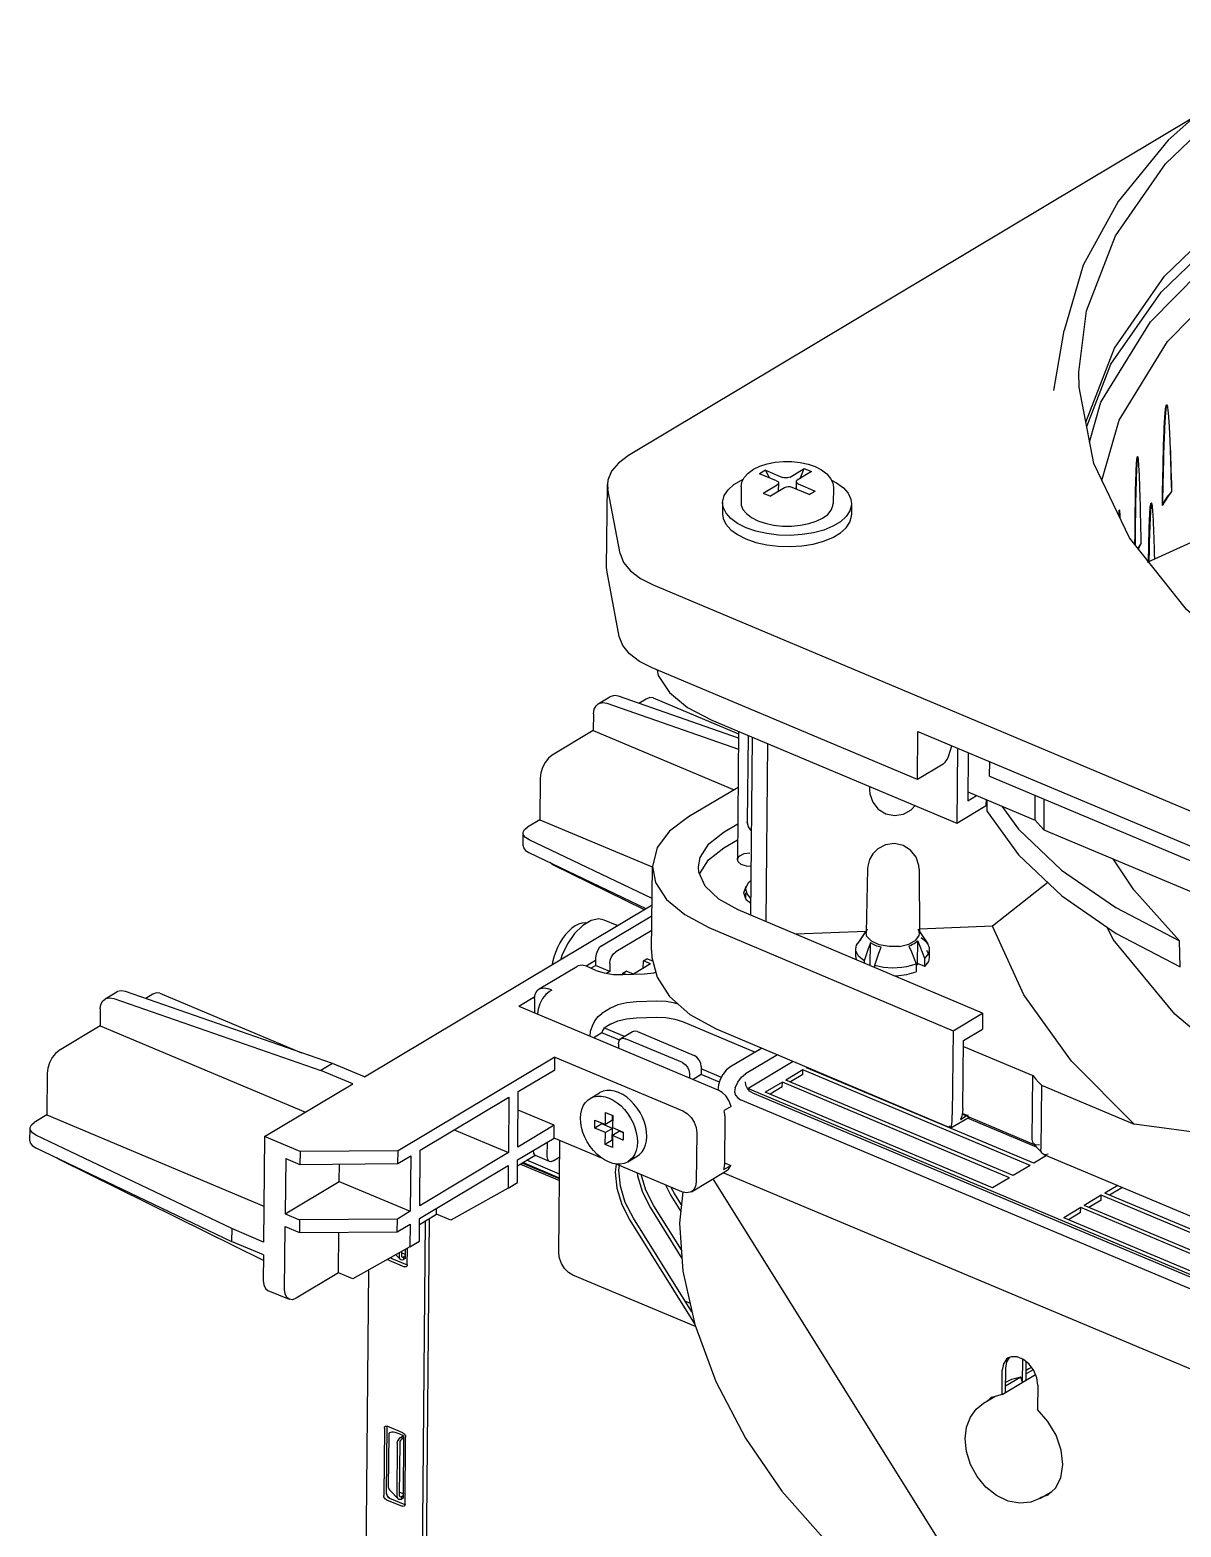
# Model space of a CAD drawing. Header units: millimetres. Extents: x 0 to 841, y 0 to 594.
# Drawn here: x 683.2 to 714.43, y 485.97 to 526.56 of the extents above; entities that cross this region are included whole.
import ezdxf

# ---------------------------------------------------------------- set-up
doc = ezdxf.new("R2010")
doc.units = ezdxf.units.MM
doc.header["$LTSCALE"] = 46.255
doc.layers.get('0').update_dxf_attribs({"linetype": 'CONTINUOUS'})
doc.layers.add('ASSEM_MEM', color=7, linetype='CONTINUOUS')

msp = doc.modelspace()

# ---------------------------------------------------------------- linework, layer by layer
at = {"color": 7, "linetype": 'CONTINUOUS'}
for p, q in [((698.619, 508.289), (698.938, 508.48)), ((698.855, 508.303), (702.423, 507.063)), ((702.426, 507.363), (699.174, 508.493)), ((699.92, 508.42), (699.723, 508.302)), ((700.109, 508.448), (702.427, 507.474)), ((698.49, 508.022), (698.486, 507.562)), ((698.486, 507.562), (697.371, 506.895)), ((698.486, 507.562), (702.306, 505.957)), ((697.049, 506.272), (697.038, 505.146)), ((697.038, 505.146), (696.7, 504.944)), ((697.038, 505.146), (700.082, 503.867)), ((696.582, 504.44), (696.585, 504.786)), ((700.081, 503.008), (696.743, 504.602)), ((696.739, 504.256), (699.91, 502.741)), ((697.389, 503.929), (697.305, 503.986)), ((699.86, 502.711), (697.389, 503.929)), ((702.622, 503.021), (702.623, 503.169)), ((702.656, 503.134), (702.624, 503.262)), ((702.757, 503.015), (702.656, 503.134)), ((692.277, 498.176), (700.079, 502.842)), ((698.71, 501.725), (700.076, 502.542)), ((699.136, 502.278), (698.783, 502.427)), ((700.073, 502.147), (699.096, 501.563)), ((698.293, 501.185), (698.548, 501.338)), ((698.549, 501.413), (698.547, 501.196)), ((699.842, 501.125), (699.844, 501.322)), ((699.844, 501.322), (699.939, 501.379)), ((700.036, 501.241), (699.844, 501.322)), ((700.105, 501.31), (699.939, 501.379)), ((697.02, 500.559), (698.039, 501.169)), ((698.559, 501.064), (698.3, 501.173)), ((698.422, 501.122), (698.547, 501.196)), ((698.932, 501.034), (698.547, 501.196)), ((698.932, 501.034), (698.846, 500.983)), ((698.934, 501.251), (698.932, 501.034)), ((699.286, 500.989), (699.382, 501.046)), ((699.286, 500.947), (699.286, 500.989)), ((699.378, 500.95), (699.286, 500.989)), ((699.291, 500.947), (699.874, 500.97)), ((699.575, 500.965), (699.382, 501.046)), ((700.036, 501.241), (699.575, 500.965)), ((685.241, 500.288), (685.56, 500.478)), ((691.412, 498.539), (685.795, 500.491)), ((686.731, 500.446), (690.575, 498.83)), ((697.161, 500.592), (697.281, 500.563)), ((697.358, 500.531), (697.281, 500.563)), ((697.358, 500.531), (697.294, 500.493)), ((685.477, 500.301), (691.094, 498.349)), ((686.541, 500.418), (686.345, 500.3)), ((696.471, 500.095), (696.901, 500.352)), ((696.471, 500.095), (701.866, 497.827)), ((696.891, 500.292), (696.888, 499.92)), ((700.207, 500.225), (699.658, 500.21)), ((685.112, 500.02), (685.108, 499.56)), ((698.956, 500.035), (698.72, 499.893)), ((699.654, 499.777), (700.203, 499.792)), ((700.909, 499.674), (702.877, 498.847)), ((685.108, 499.56), (683.993, 498.894)), ((685.108, 499.56), (690.679, 497.219)), ((698.497, 499.243), (698.717, 499.375)), ((699.199, 499.17), (698.715, 499.373)), ((699.33, 499.267), (698.77, 499.503)), ((698.952, 499.602), (698.812, 499.518)), ((699.552, 499.4), (699.234, 499.209)), ((699.683, 499.402), (701.224, 498.754)), ((699.17, 499.076), (699.169, 498.961)), ((700.906, 498.563), (699.364, 499.211)), ((702.985, 498.912), (702.189, 498.436)), ((702.985, 498.912), (703.045, 498.962)), ((691.412, 498.539), (691.094, 498.349)), ((692.277, 498.176), (691.412, 498.539)), ((697.442, 498.714), (693.19, 496.17)), ((697.439, 498.367), (697.442, 498.714)), ((697.442, 498.714), (700.911, 497.256)), ((701.415, 498.456), (701.413, 498.24)), ((703.482, 498.778), (702.613, 498.257)), ((702.704, 497.882), (703.904, 498.599)), ((704.288, 498.436), (704.268, 498.425)), ((710.434, 495.833), (704.268, 498.425)), ((683.671, 498.27), (683.66, 497.144)), ((691.959, 497.985), (691.094, 498.349)), ((696.452, 497.777), (697.439, 498.367)), ((701.097, 498.266), (701.095, 498.151)), ((701.413, 498.24), (701.195, 498.109)), ((701.907, 498.032), (701.413, 498.24)), ((701.96, 498.162), (701.414, 498.391)), ((702.625, 497.951), (702.611, 498.041)), ((703.615, 498.034), (703.153, 497.758)), ((703.614, 497.904), (703.615, 498.034)), ((709.781, 495.442), (703.615, 498.034)), ((704.172, 498.367), (703.711, 498.091)), ((709.877, 495.5), (703.711, 498.091)), ((704.171, 498.238), (703.837, 498.038)), ((704.171, 498.238), (704.172, 498.367)), ((710.339, 495.776), (704.172, 498.367)), ((704.414, 498.383), (704.395, 498.371)), ((689.57, 496.556), (691.959, 497.985)), ((693.792, 496.186), (696.197, 497.624)), ((696.197, 497.624), (696.183, 496.122)), ((696.438, 496.274), (696.452, 497.777)), ((698.398, 497.593), (698.653, 497.745)), ((701.883, 497.956), (701.866, 497.812)), ((701.985, 497.756), (701.866, 497.827)), ((702.666, 497.864), (702.625, 497.951)), ((702.727, 497.791), (702.666, 497.864)), ((702.704, 497.882), (702.675, 497.853)), ((738.511, 482.8), (702.677, 497.861)), ((702.801, 497.743), (702.727, 497.791)), ((702.801, 497.743), (738.488, 482.745)), ((709.319, 495.166), (703.153, 497.758)), ((703.614, 497.904), (703.28, 497.704)), ((697.425, 496.865), (696.447, 497.276)), ((698.816, 496.883), (698.819, 497.208)), ((698.819, 497.208), (699.012, 497.127)), ((702.229, 497.377), (702.038, 497.263)), ((738.228, 482.529), (702.483, 497.553)), ((683.66, 497.144), (683.322, 496.942)), ((683.66, 497.144), (689.552, 494.668)), ((697.425, 496.865), (696.438, 496.274)), ((697.422, 496.518), (697.425, 496.865)), ((698.525, 496.788), (698.527, 497.005)), ((698.716, 496.903), (698.525, 496.788)), ((698.814, 496.667), (698.525, 496.788)), ((698.527, 497.005), (698.816, 496.883)), ((698.716, 496.903), (698.716, 496.925)), ((699.005, 496.781), (698.716, 496.903)), ((699.007, 496.998), (698.816, 496.883)), ((699.007, 496.998), (699.008, 497.129)), ((699.012, 497.127), (699.009, 496.802)), ((699.009, 496.802), (699.298, 496.681)), ((702.057, 497.118), (702.044, 495.789)), ((710.513, 496.27), (708.634, 497.06)), ((683.204, 496.438), (683.207, 496.785)), ((688.678, 494.062), (683.365, 496.6)), ((689.57, 496.556), (689.543, 493.698)), ((690.533, 496.151), (689.57, 496.556)), ((694.716, 496.738), (696.183, 496.122)), ((696.434, 495.928), (697.422, 496.518)), ((697.239, 496.017), (697.242, 496.411)), ((698.72, 495.973), (697.422, 496.518)), ((697.553, 493.399), (697.581, 496.451)), ((698.811, 496.342), (698.814, 496.667)), ((699.002, 496.456), (698.811, 496.342)), ((699.005, 496.781), (698.814, 496.667)), ((699.002, 496.456), (699.005, 496.781)), ((699.006, 496.455), (699.002, 496.456)), ((699.007, 496.586), (699.004, 496.261)), ((699.198, 496.7), (699.007, 496.586)), ((699.296, 496.464), (699.007, 496.586)), ((699.298, 496.658), (699.198, 496.7)), ((699.298, 496.681), (699.296, 496.464)), ((701.292, 496.661), (701.28, 495.332)), ((683.361, 496.254), (688.675, 493.716)), ((684.011, 495.928), (683.927, 495.984)), ((690.533, 496.151), (690.53, 495.805)), ((693.19, 496.17), (690.533, 496.151)), ((693.187, 495.824), (693.19, 496.17)), ((693.187, 495.824), (693.537, 496.033)), ((693.537, 496.033), (693.523, 494.531)), ((693.778, 494.683), (693.792, 496.186)), ((696.183, 496.122), (693.778, 494.683)), ((696.433, 495.767), (696.911, 496.052)), ((696.898, 496.054), (696.916, 496.044)), ((697.301, 495.882), (696.916, 496.044)), ((697.396, 495.896), (697.577, 496.004)), ((699.004, 496.261), (698.811, 496.342)), ((699.425, 495.876), (699.68, 496.029)), ((710.783, 496.042), (710.434, 495.833)), ((689.539, 493.202), (684.011, 495.928)), ((690.145, 495.967), (690.131, 494.464)), ((690.145, 495.967), (690.53, 495.805)), ((690.53, 495.805), (693.187, 495.824)), ((691.596, 495.341), (691.6, 495.812)), ((693.775, 494.337), (696.18, 495.775)), ((696.18, 495.775), (696.174, 495.156)), ((696.429, 495.309), (696.434, 495.928)), ((699.109, 495.809), (699.082, 495.59)), ((700.89, 495.061), (699.087, 495.818)), ((699.177, 495.647), (699.193, 495.774)), ((701.151, 495.064), (702.107, 495.636)), ((743.526, 478.129), (702.01, 495.578)), ((702.023, 495.661), (702.214, 495.775)), ((702.023, 495.661), (702.035, 495.701)), ((702.045, 495.846), (702.214, 495.775)), ((710.339, 495.776), (709.877, 495.5)), ((690.131, 494.464), (691.596, 495.341)), ((691.596, 495.341), (693.523, 494.531)), ((696.174, 495.156), (696.429, 495.309)), ((700.444, 495.248), (700.592, 494.959)), ((700.687, 495.016), (700.603, 495.181)), ((707.985, 485.415), (701.738, 495.416)), ((709.781, 495.442), (709.319, 495.166)), ((712.711, 495.232), (712.361, 495.023)), ((712.822, 495.169), (712.488, 494.97)), ((696.174, 495.156), (694.618, 494.289)), ((700.592, 494.959), (700.861, 494.528)), ((700.88, 494.708), (700.687, 495.016)), ((712.266, 494.966), (711.804, 494.69)), ((712.264, 494.836), (711.931, 494.636)), ((712.264, 494.836), (712.266, 494.966)), ((720.889, 491.342), (712.266, 494.966)), ((720.984, 491.399), (712.361, 495.023)), ((690.131, 494.464), (690.516, 494.302)), ((693.523, 494.531), (693.173, 494.321)), ((693.773, 494.176), (694.233, 494.451)), ((694.233, 494.451), (694.234, 494.612)), ((694.618, 494.289), (694.233, 494.451)), ((700.034, 494.625), (700.892, 493.252)), ((700.876, 493.488), (700.13, 494.682)), ((711.708, 494.632), (711.246, 494.356)), ((719.87, 490.732), (711.246, 494.356)), ((711.707, 494.503), (711.373, 494.303)), ((711.707, 494.503), (711.708, 494.632)), ((720.331, 491.008), (711.708, 494.632)), ((720.427, 491.065), (711.804, 494.69)), ((688.678, 494.062), (688.675, 493.716)), ((689.543, 493.698), (688.678, 494.062)), ((690.112, 492.416), (690.128, 494.118)), ((690.128, 494.118), (690.513, 493.956)), ((690.516, 494.302), (690.513, 493.956)), ((690.513, 493.956), (693.169, 493.975)), ((693.173, 494.321), (690.516, 494.302)), ((691.573, 492.86), (691.583, 493.964)), ((693.169, 493.975), (693.173, 494.321)), ((693.169, 493.975), (693.52, 494.184)), ((693.52, 494.184), (693.514, 493.565)), ((693.769, 493.718), (693.775, 494.337)), ((699.477, 494.292), (701.232, 491.481)), ((701.16, 491.808), (699.573, 494.349)), ((689.54, 493.352), (688.675, 493.716)), ((693.514, 493.565), (691.959, 492.698)), ((693.514, 493.565), (693.769, 493.718)), ((689.54, 493.352), (689.534, 492.659)), ((691.573, 492.86), (690.426, 492.174)), ((691.959, 492.698), (691.573, 492.86)), ((701.257, 491.407), (697.934, 492.804)), ((689.659, 492.389), (690.237, 492.146)), ((701.109, 492.037), (700.984, 492.09)), ((709.611, 490.396), (709.58, 490.222)), ((709.675, 490.279), (709.706, 490.452)), ((709.706, 490.452), (709.788, 490.574)), ((709.827, 490.59), (709.741, 490.556)), ((710.131, 489.898), (710.137, 490.522)), ((710.226, 489.955), (710.231, 490.45)), ((710.371, 490.299), (710.299, 490.262)), ((709.574, 489.564), (709.58, 490.222)), ((709.574, 489.564), (710.478, 490.105)), ((709.669, 489.622), (709.675, 490.279)), ((710.085, 490.036), (709.671, 489.789)), ((709.742, 489.928), (709.672, 489.886)), ((710.131, 489.898), (710.085, 490.036)), ((710.417, 490.235), (710.228, 490.122)), ((710.299, 490.262), (710.229, 490.22)), ((709.075, 489.326), (709.379, 489.508)), ((710.543, 489.817), (710.537, 489.159)), ((709.261, 489.466), (709.163, 489.378)), ((710.615, 486.751), (710.925, 486.937))]:
    msp.add_line(p, q, dxfattribs=at)
for points in [[(698.49, 508.022), (698.509, 508.144), (698.561, 508.239), (698.619, 508.289)], [(698.619, 508.289), (698.64, 508.301), (698.741, 508.323), (698.855, 508.303)], [(699.174, 508.493), (699.06, 508.513), (698.959, 508.491), (698.938, 508.48)], [(700.109, 508.448), (700.018, 508.457), (699.92, 508.42)], [(697.371, 506.895), (697.272, 506.815), (697.183, 506.701), (697.112, 506.563), (697.066, 506.416), (697.049, 506.272)], [(696.585, 504.786), (696.587, 504.807), (696.623, 504.88), (696.7, 504.944)], [(696.743, 504.602), (696.65, 504.662), (696.597, 504.732), (696.585, 504.786)], [(696.582, 504.44), (696.593, 504.386), (696.647, 504.316), (696.739, 504.256)], [(702.624, 503.262), (702.626, 503.292), (702.695, 503.446), (702.762, 503.503)], [(698.305, 502.344), (698.262, 502.35), (698.177, 502.342), (698.089, 502.315), (697.998, 502.27), (697.908, 502.207), (697.819, 502.127), (697.733, 502.034), (697.653, 501.927), (697.58, 501.809), (697.514, 501.684), (697.459, 501.552), (697.414, 501.418), (697.381, 501.283), (697.372, 501.223)], [(698.425, 502.415), (698.199, 502.281), (697.98, 502.065), (697.788, 501.786), (697.636, 501.464), (697.607, 501.363)], [(698.783, 502.427), (698.641, 502.457), (698.425, 502.415)], [(698.71, 501.725), (698.649, 501.671), (698.597, 501.594), (698.562, 501.504), (698.549, 501.413)], [(698.934, 501.251), (698.947, 501.342), (698.982, 501.432), (699.034, 501.509), (699.096, 501.563)], [(698.3, 501.173), (698.18, 501.202), (698.073, 501.185), (698.039, 501.169)], [(698.559, 501.064), (698.78, 500.993), (699.03, 500.953), (699.291, 500.947)], [(699.874, 500.97), (700.128, 500.998), (700.184, 501.012)], [(685.795, 500.491), (685.682, 500.511), (685.581, 500.489), (685.56, 500.478)], [(686.731, 500.446), (686.64, 500.455), (686.541, 500.418)], [(696.891, 500.292), (696.912, 500.418), (696.967, 500.516), (697.02, 500.559)], [(697.294, 500.493), (697.195, 500.412), (697.106, 500.298), (697.035, 500.16), (696.989, 500.013), (696.973, 499.884)], [(697.02, 500.559), (697.053, 500.576), (697.161, 500.592)], [(685.112, 500.02), (685.131, 500.142), (685.183, 500.237), (685.241, 500.287)], [(685.241, 500.287), (685.262, 500.299), (685.363, 500.321), (685.477, 500.301)], [(699.658, 500.21), (699.394, 500.185), (699.154, 500.125), (698.956, 500.035)], [(700.786, 500.148), (700.7, 500.176), (700.46, 500.216), (700.207, 500.225)], [(698.398, 499.27), (698.415, 499.414), (698.461, 499.561), (698.532, 499.699), (698.621, 499.813), (698.72, 499.893)], [(698.952, 499.602), (699.15, 499.692), (699.39, 499.752), (699.654, 499.777)], [(700.203, 499.792), (700.456, 499.783), (700.696, 499.743), (700.909, 499.674)], [(698.812, 499.518), (698.772, 499.482), (698.739, 499.431), (698.717, 499.374)], [(699.234, 499.209), (699.29, 499.226), (699.364, 499.211)], [(699.683, 499.402), (699.608, 499.416), (699.553, 499.4)], [(683.993, 498.894), (683.894, 498.813), (683.805, 498.699), (683.734, 498.561), (683.688, 498.414), (683.671, 498.27)], [(699.17, 499.076), (699.185, 499.153), (699.227, 499.205), (699.234, 499.209)], [(700.906, 498.563), (700.98, 498.515), (701.042, 498.443), (701.082, 498.356), (701.097, 498.266)], [(701.415, 498.456), (701.401, 498.546), (701.36, 498.633), (701.299, 498.706), (701.224, 498.754)], [(702.189, 498.436), (702.09, 498.355), (702.001, 498.241), (701.929, 498.103), (701.883, 497.956)], [(702.335, 497.876), (702.407, 498.034), (702.503, 498.166), (702.613, 498.257)], [(698.398, 497.593), (698.412, 497.601), (698.501, 497.638), (698.598, 497.657), (698.701, 497.657), (698.809, 497.638), (698.919, 497.601)], [(699.174, 497.753), (699.064, 497.79), (698.957, 497.809), (698.853, 497.809), (698.756, 497.791), (698.668, 497.754), (698.653, 497.745)], [(698.919, 497.601), (699.029, 497.546), (699.137, 497.474)], [(699.678, 497.328), (699.59, 497.44), (699.495, 497.539), (699.392, 497.626), (699.284, 497.698), (699.174, 497.753)], [(702.229, 497.377), (702.175, 497.521), (702.091, 497.651), (701.985, 497.756)], [(702.335, 497.876), (702.321, 497.775), (702.348, 497.681), (702.406, 497.604), (702.483, 497.553)], [(698.903, 495.869), (698.794, 495.924), (698.686, 495.995), (698.584, 496.082), (698.488, 496.181), (698.401, 496.292), (698.324, 496.413), (698.259, 496.539), (698.207, 496.67), (698.17, 496.801), (698.147, 496.932), (698.141, 497.059), (698.15, 497.178), (698.174, 497.289), (698.213, 497.389), (698.267, 497.475), (698.334, 497.546), (698.398, 497.593)], [(699.137, 497.474), (699.239, 497.388), (699.335, 497.288), (699.422, 497.177), (699.499, 497.057), (699.564, 496.93), (699.616, 496.8), (699.653, 496.668), (699.675, 496.537), (699.682, 496.411), (699.673, 496.291), (699.649, 496.18), (699.609, 496.08), (699.556, 495.994), (699.489, 495.923), (699.425, 495.876)], [(699.68, 496.029), (699.744, 496.075), (699.81, 496.146), (699.864, 496.233), (699.904, 496.332), (699.928, 496.443), (699.937, 496.563), (699.93, 496.69), (699.908, 496.82), (699.871, 496.952), (699.819, 497.082), (699.754, 497.208), (699.678, 497.328)], [(700.911, 497.256), (701.03, 497.184), (701.137, 497.078), (701.221, 496.946), (701.274, 496.803), (701.292, 496.661)], [(702.057, 497.118), (702.055, 497.165), (702.049, 497.213), (702.038, 497.263)], [(683.207, 496.784), (683.209, 496.805), (683.245, 496.878), (683.322, 496.942)], [(683.204, 496.438), (683.215, 496.384), (683.269, 496.314), (683.361, 496.254)], [(683.365, 496.6), (683.272, 496.66), (683.219, 496.731), (683.207, 496.784)], [(696.853, 496.179), (696.865, 496.103), (696.898, 496.054)], [(697.301, 495.882), (697.284, 495.892), (697.25, 495.941), (697.239, 496.017)], [(697.396, 495.896), (697.335, 495.876), (697.301, 495.882)], [(699.425, 495.876), (699.411, 495.868), (699.322, 495.831), (699.225, 495.812), (699.122, 495.812), (699.014, 495.831), (698.903, 495.869)], [(699.082, 495.59), (699.125, 495.159), (699.26, 494.717), (699.477, 494.292)], [(699.573, 494.349), (699.355, 494.774), (699.221, 495.216), (699.177, 495.647)], [(699.675, 495.571), (699.683, 495.493), (699.817, 495.05), (700.034, 494.625)], [(702.035, 495.701), (702.042, 495.744), (702.044, 495.789)], [(702.107, 495.636), (702.158, 495.678), (702.214, 495.775)], [(700.13, 494.682), (699.913, 495.107), (699.786, 495.525)], [(701.28, 495.332), (701.259, 495.205), (701.204, 495.108), (701.151, 495.064)], [(700.917, 495.058), (700.828, 494.211), (700.915, 492.908), (701.237, 491.461)], [(701.151, 495.064), (701.118, 495.048), (701.01, 495.032), (700.89, 495.061)], [(697.934, 492.804), (697.815, 492.875), (697.708, 492.982), (697.624, 493.113), (697.571, 493.257), (697.553, 493.399)], [(689.534, 492.659), (689.548, 492.534), (689.592, 492.441), (689.659, 492.389)], [(690.237, 492.146), (690.17, 492.198), (690.126, 492.292), (690.112, 492.416)], [(690.426, 492.174), (690.328, 492.136), (690.237, 492.146)], [(701.237, 491.461), (701.809, 489.918), (702.611, 488.381), (703.599, 486.943), (704.721, 485.677), (705.885, 484.667), (707.047, 483.921), (708.128, 483.453), (709.062, 483.229)], [(709.741, 490.556), (709.698, 490.524), (709.611, 490.396)], [(710.543, 489.817), (710.515, 490.015), (710.433, 490.213), (710.308, 490.385), (710.152, 490.516), (709.985, 490.587), (709.827, 490.59)], [(710.085, 490.036), (709.828, 489.973), (709.742, 489.928)], [(709.574, 489.564), (709.287, 489.481), (709.261, 489.466)], [(708.574, 488.367), (708.613, 488.678), (708.716, 488.947), (708.873, 489.164), (709.075, 489.326)], [(711.22, 487.663), (711.174, 488.059), (711.038, 488.46), (710.82, 488.836), (710.537, 489.159)], [(710.615, 486.751), (710.356, 486.644), (710.058, 486.615), (709.741, 486.675), (709.425, 486.826), (709.139, 487.056), (708.901, 487.343), (708.722, 487.669), (708.611, 488.017), (708.574, 488.367)], [(710.827, 486.849), (711.024, 487.025), (711.167, 487.308), (711.22, 487.663)], [(710.607, 486.777), (710.802, 486.834), (710.827, 486.849)]]:
    msp.add_lwpolyline(points, dxfattribs=at)
at = {"layer": 'ASSEM_MEM', "color": 7, "linetype": 'CONTINUOUS'}
for p, q in [((714.81, 524.212), (699.443, 515.02)), ((710.976, 516.785), (711.256, 518.411)), ((714.051, 516.398), (714.042, 516.396)), ((703.829, 514.438), (704.211, 514.667)), ((704.097, 514.402), (704.211, 514.667)), ((704.211, 514.667), (704.404, 514.586)), ((703.155, 514.624), (702.996, 514.529)), ((703.458, 514.334), (702.996, 514.529)), ((703.263, 514.416), (703.155, 514.624)), ((703.155, 514.624), (703.618, 514.429)), ((703.513, 514.274), (703.501, 514.046)), ((703.987, 514.308), (703.993, 514.109)), ((704.404, 514.586), (704.021, 514.357)), ((704.042, 514.251), (704.504, 514.057)), ((698.849, 511.981), (698.87, 514.233)), ((698.87, 514.232), (698.881, 514.109)), ((699.212, 512.364), (698.881, 514.109)), ((702.499, 514.174), (702.495, 513.742)), ((703.096, 514), (703.478, 514.229)), ((703.096, 514), (703.289, 513.919)), ((703.671, 514.148), (703.289, 513.919)), ((704.345, 513.962), (703.882, 514.156)), ((703.974, 514.117), (703.992, 514.158)), ((704.345, 513.962), (704.504, 514.057)), ((704.999, 514.151), (704.995, 513.718)), ((701.995, 513.746), (701.992, 513.443)), ((705.495, 513.714), (705.492, 513.411)), ((713.977, 513.796), (713.925, 513.669)), ((713.925, 513.669), (714.006, 513.794)), ((712.754, 513.388), (712.753, 513.372)), ((712.782, 513.313), (712.779, 513.377)), ((714.808, 512.709), (713.509, 512.125)), ((713.699, 512.809), (713.695, 512.933)), ((713.547, 512.142), (713.549, 512.292)), ((713.558, 512.26), (713.556, 512.147)), ((713.561, 512.371), (713.558, 512.26)), ((713.565, 512.552), (713.561, 512.371)), ((713.717, 512.219), (713.713, 512.359)), ((698.86, 511.857), (698.849, 511.981)), ((699.191, 510.113), (698.86, 511.857)), ((700.108, 511.512), (741.083, 494.291)), ((707.279, 506.238), (700.087, 509.261)), ((701.702, 507.846), (708.351, 505.054)), ((702.427, 507.541), (702.396, 504.069)), ((702.686, 507.433), (702.664, 505.08)), ((702.798, 507.386), (702.753, 502.562)), ((707.279, 506.238), (707.291, 507.537)), ((707.291, 507.537), (733.883, 496.361)), ((703.21, 507.213), (703.166, 502.388)), ((708.12, 506.861), (708.21, 507.151)), ((708.37, 507.084), (708.351, 505.054)), ((708.654, 506.964), (708.642, 505.659)), ((707.976, 506.656), (707.279, 506.238)), ((709.238, 506.327), (709.242, 506.717)), ((709.238, 506.327), (732.054, 496.738)), ((702.413, 506.021), (701.073, 505.225)), ((705.976, 506.052), (705.977, 505.961)), ((708.642, 505.659), (708.884, 505.804)), ((708.644, 505.905), (710.471, 505.137)), ((710.471, 505.137), (710.477, 505.807)), ((708.351, 505.054), (709.147, 505.531)), ((709.147, 505.531), (709.149, 505.693)), ((709.171, 505.37), (709.173, 505.682)), ((710.712, 505.708), (710.704, 504.877)), ((702.034, 504.819), (702.404, 505.039)), ((702.03, 504.386), (702.4, 504.606)), ((710.704, 504.877), (732.719, 495.627)), ((701.339, 503.871), (701.383, 504.12)), ((700.068, 501.609), (700.089, 503.882)), ((705.929, 503.816), (705.887, 502.077)), ((707.328, 503.803), (707.337, 502.063)), ((701.376, 503.672), (701.379, 503.687)), ((702.57, 503.169), (702.634, 503.35)), ((710.812, 503.443), (709.312, 502.26)), ((702.636, 502.98), (702.57, 503.169)), ((702.756, 502.877), (702.636, 502.98)), ((700.966, 502.574), (701.619, 502.229)), ((709.045, 499.899), (702.419, 502.704)), ((701.619, 502.229), (708.245, 499.425)), ((705.879, 502.121), (703.979, 502.044)), ((705.889, 502.134), (705.662, 501.802)), ((705.8, 501.987), (705.888, 502.123)), ((709.312, 502.26), (707.333, 502.179)), ((707.337, 502.121), (707.558, 501.784)), ((705.662, 501.802), (705.734, 501.883)), ((705.734, 501.883), (705.8, 501.987)), ((705.998, 501.203), (706.003, 501.813)), ((706.508, 501.71), (706.241, 501.759)), ((706.79, 501.715), (706.508, 501.71)), ((707.284, 501.253), (707.29, 501.863)), ((714.409, 501.163), (714.392, 501.867)), ((705.606, 501.427), (705.608, 501.644)), ((705.836, 501.322), (705.683, 501.451)), ((705.836, 501.322), (705.835, 501.258)), ((707.481, 501.17), (707.284, 501.253)), ((707.481, 501.17), (707.483, 501.386)), ((707.606, 501.409), (707.608, 501.625)), ((705.984, 501.195), (705.998, 501.203)), ((706.123, 501.136), (706.124, 501.2)), ((706.124, 501.2), (706.357, 501.152)), ((706.629, 500.922), (706.698, 500.919)), ((706.698, 500.919), (706.989, 500.953)), ((706.854, 501.148), (706.993, 501.17)), ((706.989, 500.953), (707.241, 501.027)), ((706.993, 501.17), (707.123, 501.202)), ((707.123, 501.202), (707.243, 501.244)), ((707.243, 501.244), (707.241, 501.027)), ((707.27, 501.212), (707.243, 501.197)), ((707.298, 501.247), (707.27, 501.212)), ((708.245, 499.425), (709.045, 499.899)), ((709.045, 499.899), (709.041, 499.466)), ((701.817, 499.482), (708.174, 496.792)), ((708.245, 499.424), (708.224, 497.151)), ((708.529, 499.162), (709.041, 499.466)), ((708.512, 497.322), (708.529, 499.162)), ((708.528, 498.999), (710.407, 498.21)), ((710.391, 496.478), (710.407, 498.21)), ((710.641, 497.949), (710.625, 496.217)), ((710.641, 497.949), (713.158, 496.891)), ((708.512, 497.322), (708.504, 497.215)), ((708.143, 496.846), (708.173, 496.792)), ((708.173, 496.792), (708.182, 496.792)), ((708.182, 496.792), (708.68, 497.088)), ((708.218, 496.962), (708.224, 497.151)), ((708.445, 497.025), (708.604, 497.12)), ((708.624, 497.131), (708.497, 497.185)), ((708.503, 497.162), (710.446, 496.346)), ((716.039, 496.508), (713.158, 496.891)), ((710.406, 496.402), (710.391, 496.478)), ((710.428, 496.367), (710.406, 496.402)), ((710.428, 496.367), (710.493, 496.292)), ((710.639, 496.141), (710.625, 496.217)), ((710.663, 496.104), (710.639, 496.141)), ((710.705, 496.075), (732.658, 486.85)), ((696.51, 495.813), (697.571, 495.367)), ((697.572, 495.415), (696.558, 495.841)), ((697.572, 495.431), (696.574, 495.851)), ((697.573, 495.54), (696.681, 495.915)), ((693.844, 484.082), (693.938, 494.274)), ((693.951, 484.089), (694.046, 494.339)), ((692.938, 493.206), (693.362, 493.028)), ((692.989, 493.272), (693.017, 493.254)), ((693.017, 493.254), (693.437, 493.078)), ((693.242, 493.242), (693.133, 493.353)), ((693.217, 493.4), (693.217, 493.313)), ((693.242, 493.242), (693.267, 493.225)), ((693.285, 493.438), (693.284, 493.329)), ((693.284, 493.329), (693.288, 493.306)), ((693.386, 493.365), (693.285, 493.408)), ((693.288, 493.306), (693.296, 493.294)), ((693.288, 493.306), (693.296, 493.294)), ((693.296, 493.294), (693.3, 493.291)), ((693.3, 493.291), (693.318, 493.285)), ((693.301, 493.218), (693.34, 493.225)), ((693.318, 493.285), (693.341, 493.29)), ((693.341, 493.29), (693.34, 493.225)), ((693.385, 493.252), (693.34, 493.225)), ((693.385, 493.317), (693.341, 493.29)), ((693.387, 493.494), (693.385, 493.252)), ((693.439, 493.082), (693.444, 493.526)), ((692.322, 484.679), (692.399, 492.943)), ((693.416, 493.031), (693.414, 493.029)), ((693.434, 493.052), (693.416, 493.031)), ((693.439, 493.082), (693.434, 493.052)), ((692.844, 488.703), (692.865, 488.709)), ((692.865, 488.709), (692.896, 488.704)), ((692.881, 486.878), (692.898, 488.697)), ((693.32, 488.525), (692.896, 488.704)), ((692.899, 488.703), (692.898, 488.697)), ((692.898, 488.697), (692.899, 488.702)), ((692.818, 488.649), (692.801, 486.831)), ((692.937, 488.485), (692.924, 487.056)), ((693.34, 488.446), (693.22, 488.496)), ((693.241, 488.289), (693.237, 488.263)), ((693.254, 488.316), (693.241, 488.289)), ((693.261, 488.325), (693.254, 488.316)), ((693.256, 488.399), (693.296, 488.419)), ((693.273, 488.339), (693.261, 488.325)), ((693.295, 488.354), (693.273, 488.339)), ((693.296, 488.419), (693.295, 488.354)), ((693.34, 488.381), (693.295, 488.354)), ((693.34, 488.446), (693.296, 488.419)), ((693.32, 488.525), (693.349, 488.507)), ((693.34, 488.446), (693.325, 486.757)), ((693.349, 488.507), (693.374, 488.477)), ((693.374, 488.477), (693.39, 488.444)), ((693.379, 486.588), (693.396, 488.406)), ((693.39, 488.444), (693.396, 488.406)), ((693.17, 488.247), (693.156, 486.818)), ((693.237, 488.263), (693.224, 486.834)), ((692.877, 486.712), (693.301, 486.534)), ((692.903, 486.808), (692.926, 486.779)), ((692.926, 486.779), (692.957, 486.759)), ((692.957, 486.759), (693.377, 486.583)), ((693.182, 486.747), (692.982, 486.952)), ((693.182, 486.747), (693.207, 486.73)), ((693.326, 486.871), (693.224, 486.913)), ((693.224, 486.834), (693.228, 486.811)), ((693.228, 486.812), (693.235, 486.8)), ((693.228, 486.811), (693.235, 486.8)), ((693.235, 486.8), (693.24, 486.796)), ((693.24, 486.796), (693.258, 486.79)), ((693.24, 486.724), (693.28, 486.73)), ((693.258, 486.79), (693.28, 486.795)), ((693.325, 486.822), (693.28, 486.795)), ((693.28, 486.795), (693.28, 486.73)), ((693.325, 486.757), (693.28, 486.73)), ((693.356, 486.536), (693.353, 486.534)), ((693.373, 486.558), (693.356, 486.536)), ((693.379, 486.588), (693.373, 486.558))]:
    msp.add_line(p, q, dxfattribs=at)
for points in [[(717.949, 526.559), (715.835, 525.123), (714.085, 523.566), (712.726, 521.911), (711.779, 520.184), (711.256, 518.411)], [(711.661, 517.283), (711.867, 518.945), (712.654, 520.975), (714.012, 522.925), (715.913, 524.754), (718.32, 526.426)], [(711.871, 515.807), (712.525, 517.495), (713.888, 519.451), (715.796, 521.287), (718.21, 522.964)], [(711.951, 515.387), (712.258, 516.468), (713.599, 518.643), (715.607, 520.682), (718.233, 522.535)], [(711.848, 515.928), (712.626, 517.936), (713.984, 519.886), (715.885, 521.715)], [(712.285, 514.344), (712.749, 515.977), (714.066, 518.114), (716.039, 520.117), (718.62, 521.937)], [(729.266, 503.737), (725.582, 504.713), (722.206, 505.94), (719.207, 507.393), (716.646, 509.041), (714.575, 510.851), (713.036, 512.787), (712.06, 514.809), (711.668, 516.876), (711.661, 517.283)], [(714.004, 516.243), (714.009, 516.288), (714.015, 516.331), (714.022, 516.369), (714.032, 516.397)], [(714.042, 516.396), (714.032, 516.37), (714.025, 516.334), (714.019, 516.292), (714.014, 516.248)], [(714.083, 516.233), (714.079, 516.272), (714.074, 516.307), (714.069, 516.338), (714.064, 516.364), (714.058, 516.385), (714.051, 516.398)], [(713.923, 513.669), (713.93, 514.106), (713.934, 514.301), (713.937, 514.483), (713.941, 514.652), (713.944, 514.809), (713.948, 514.955), (713.951, 515.091), (713.955, 515.217), (713.958, 515.334), (713.962, 515.443), (713.965, 515.545), (713.969, 515.639), (713.972, 515.727), (713.976, 515.809), (713.98, 515.885), (713.983, 515.956), (713.987, 516.022), (713.991, 516.083), (713.995, 516.14), (713.999, 516.193), (714.004, 516.243)], [(714.014, 516.248), (714.009, 516.199), (714.004, 516.147), (714, 516.091), (713.996, 516.031), (713.992, 515.966), (713.988, 515.897), (713.984, 515.821), (713.98, 515.74), (713.977, 515.653), (713.973, 515.559), (713.969, 515.458), (713.965, 515.349), (713.961, 515.232), (713.957, 515.106), (713.953, 514.969), (713.95, 514.823), (713.946, 514.664), (713.942, 514.494), (713.938, 514.31), (713.934, 514.112), (713.93, 513.899), (713.926, 513.669)], [(714.075, 516.237), (714.079, 516.194), (714.084, 516.146), (714.088, 516.094), (714.092, 516.037), (714.097, 515.974), (714.101, 515.906), (714.106, 515.831), (714.111, 515.75), (714.115, 515.662), (714.12, 515.567), (714.125, 515.463), (714.13, 515.351), (714.135, 515.229), (714.141, 515.098), (714.146, 514.955), (714.152, 514.8), (714.157, 514.633), (714.163, 514.452), (714.169, 514.256), (714.175, 514.043)], [(714.177, 514.044), (714.171, 514.257), (714.165, 514.453), (714.16, 514.635), (714.155, 514.802), (714.15, 514.956), (714.145, 515.098), (714.14, 515.229), (714.135, 515.35), (714.131, 515.462), (714.126, 515.565), (714.122, 515.66), (714.117, 515.747), (714.113, 515.828), (714.109, 515.902), (714.104, 515.97), (714.1, 516.033), (714.096, 516.09), (714.092, 516.142), (714.087, 516.19), (714.083, 516.233)], [(699.443, 515.02), (699.169, 514.818), (698.98, 514.593), (698.883, 514.354), (698.87, 514.232)], [(702.499, 514.174), (702.519, 514.301), (702.58, 514.426), (702.684, 514.546), (702.83, 514.652), (703.007, 514.737), (703.207, 514.8), (703.422, 514.842), (703.647, 514.861), (703.874, 514.859), (704.098, 514.834), (704.311, 514.788), (704.508, 514.72)], [(704.508, 514.72), (704.681, 514.631), (704.823, 514.523), (704.924, 514.402), (704.981, 514.277), (704.999, 514.151)], [(713.178, 512.608), (713.181, 512.893), (713.183, 513.077), (713.185, 513.247), (713.187, 513.405), (713.189, 513.552), (713.191, 513.688), (713.193, 513.815), (713.195, 513.932), (713.197, 514.041), (713.199, 514.143), (713.202, 514.237), (713.204, 514.324), (713.206, 514.406), (713.209, 514.481), (713.211, 514.551), (713.213, 514.617), (713.216, 514.677), (713.219, 514.734), (713.221, 514.786), (713.224, 514.835)], [(713.233, 514.835), (713.23, 514.786), (713.227, 514.734), (713.225, 514.678), (713.222, 514.618), (713.219, 514.553), (713.217, 514.483), (713.214, 514.407), (713.212, 514.326), (713.209, 514.239), (713.207, 514.145), (713.204, 514.044), (713.202, 513.935), (713.199, 513.817), (713.197, 513.691), (713.195, 513.555), (713.192, 513.408), (713.19, 513.25), (713.187, 513.079), (713.185, 512.895), (713.181, 512.604)], [(713.224, 514.835), (713.228, 514.881), (713.232, 514.922), (713.237, 514.96), (713.243, 514.987)], [(713.252, 514.985), (713.246, 514.959), (713.241, 514.921), (713.237, 514.88), (713.233, 514.835)], [(713.243, 514.987), (713.25, 514.989), (713.252, 514.984)], [(713.283, 514.809), (713.279, 514.851), (713.276, 514.889), (713.272, 514.923), (713.269, 514.951), (713.264, 514.974), (713.259, 514.989), (713.252, 514.985)], [(713.349, 512.641), (713.345, 512.856), (713.341, 513.055), (713.337, 513.239), (713.333, 513.408), (713.329, 513.565), (713.326, 513.709), (713.322, 513.842), (713.318, 513.965), (713.315, 514.078), (713.312, 514.182), (713.308, 514.278), (713.305, 514.366), (713.302, 514.448), (713.299, 514.522), (713.295, 514.59), (713.292, 514.653), (713.289, 514.71), (713.286, 514.762), (713.283, 514.809)], [(701.995, 513.746), (701.996, 513.78), (702.04, 513.94), (702.142, 514.093), (702.299, 514.233), (702.504, 514.356), (702.556, 514.377)], [(703.458, 514.334), (703.49, 514.316), (703.508, 514.295), (703.513, 514.274)], [(703.513, 514.274), (703.513, 514.271), (703.502, 514.249), (703.478, 514.229)], [(703.829, 514.438), (703.793, 514.423), (703.75, 514.414), (703.704, 514.412), (703.658, 514.417), (703.618, 514.429)], [(704.946, 514.353), (705.088, 514.281), (705.272, 514.147), (705.403, 513.999), (705.477, 513.841), (705.495, 513.714)], [(714.177, 514.044), (714.061, 513.922), (713.977, 513.796)], [(714.006, 513.794), (714.09, 513.919), (714.177, 514.044)], [(701.992, 513.443), (702.009, 513.316), (702.084, 513.158), (702.215, 513.01), (702.398, 512.876), (702.627, 512.76)], [(702.63, 513.063), (702.401, 513.179), (702.218, 513.313), (702.087, 513.461), (702.012, 513.619), (701.995, 513.746)], [(702.495, 513.742), (702.5, 513.679), (702.547, 513.559), (702.64, 513.445)], [(702.64, 513.445), (702.776, 513.342), (702.948, 513.254)], [(705.495, 513.714), (705.493, 513.68), (705.449, 513.519), (705.347, 513.367), (705.19, 513.227), (704.985, 513.104), (704.737, 513.002)], [(704.845, 513.426), (704.94, 513.538), (704.988, 513.658), (704.995, 513.718)], [(712.745, 513.385), (712.746, 513.431), (712.748, 513.473), (712.751, 513.511), (712.754, 513.539)], [(712.754, 513.539), (712.757, 513.543), (712.76, 513.531), (712.761, 513.522)], [(712.763, 513.539), (712.76, 513.513), (712.757, 513.475), (712.755, 513.434), (712.754, 513.388)], [(712.779, 513.377), (712.778, 513.416), (712.776, 513.451), (712.774, 513.482), (712.772, 513.509), (712.769, 513.53), (712.767, 513.542), (712.763, 513.539)], [(713.549, 512.292), (713.552, 512.424), (713.554, 512.546), (713.556, 512.66), (713.559, 512.766), (713.561, 512.865), (713.564, 512.956), (713.566, 513.042), (713.569, 513.121), (713.571, 513.195), (713.574, 513.264), (713.577, 513.328), (713.579, 513.388), (713.582, 513.443), (713.585, 513.495), (713.589, 513.543)], [(713.604, 513.549), (713.6, 513.493), (713.597, 513.434), (713.595, 513.401), (713.593, 513.362), (713.59, 513.319), (713.588, 513.268), (713.586, 513.208), (713.583, 513.139), (713.58, 513.056), (713.576, 512.958), (713.573, 512.84), (713.569, 512.697), (713.565, 512.552)], [(713.589, 513.543), (713.592, 513.588), (713.596, 513.63), (713.6, 513.669), (713.606, 513.703), (713.614, 513.728)], [(713.629, 513.726), (713.621, 513.7), (713.615, 513.663), (713.612, 513.632), (713.608, 513.595), (713.604, 513.549)], [(713.614, 513.728), (713.622, 513.73), (713.627, 513.717)], [(713.663, 513.553), (713.66, 513.591), (713.656, 513.629), (713.652, 513.66), (713.649, 513.684), (713.645, 513.702), (713.642, 513.716), (713.636, 513.728), (713.629, 513.726)], [(713.695, 512.933), (713.691, 513.049), (713.687, 513.145), (713.683, 513.225), (713.68, 513.292), (713.677, 513.348), (713.674, 513.396), (713.671, 513.437), (713.669, 513.472), (713.667, 513.503), (713.665, 513.529), (713.663, 513.553)], [(702.627, 512.76), (702.894, 512.667), (703.19, 512.6), (703.504, 512.561), (703.827, 512.552), (704.146, 512.573), (704.453, 512.622), (704.734, 512.699), (704.982, 512.801), (705.188, 512.924), (705.345, 513.064), (705.446, 513.216), (705.49, 513.376), (705.492, 513.411)], [(704.737, 513.002), (704.456, 512.925), (704.149, 512.876), (703.83, 512.855), (703.507, 512.865), (703.193, 512.903), (702.897, 512.97), (702.63, 513.063)], [(702.948, 513.254), (703.152, 513.184), (703.378, 513.135), (703.618, 513.109), (703.863, 513.107), (704.103, 513.129), (704.33, 513.174), (704.534, 513.24), (704.708, 513.325), (704.845, 513.426)], [(713.349, 512.641), (713.259, 512.513), (713.257, 512.508)], [(713.276, 512.484), (713.289, 512.512), (713.349, 512.641)], [(713.713, 512.359), (713.71, 512.474), (713.707, 512.575), (713.704, 512.663), (713.699, 512.809)], [(699.212, 512.364), (699.306, 512.123), (699.492, 511.895), (699.763, 511.689), (700.108, 511.512)], [(700.087, 509.261), (699.742, 509.437), (699.471, 509.643), (699.285, 509.871), (699.191, 510.113)], [(700.219, 509.205), (700.25, 509.056), (700.55, 508.601), (701.046, 508.189), (701.702, 507.846)], [(707.976, 506.656), (708.034, 506.705), (708.084, 506.776), (708.12, 506.861)], [(705.977, 505.961), (705.987, 505.848), (706.066, 505.623), (706.218, 505.436), (706.425, 505.311), (706.661, 505.264), (706.9, 505.301), (707.107, 505.412), (707.222, 505.529)], [(709.171, 505.37), (710.017, 504.194), (711.193, 503.083), (712.67, 502.064), (714.409, 501.163)], [(709.571, 505.515), (710.02, 504.891), (711.191, 503.782), (712.661, 502.766), (714.392, 501.867)], [(701.073, 505.225), (700.553, 504.835), (700.217, 504.39), (700.089, 503.882)], [(702.774, 504.85), (702.769, 504.854), (702.696, 504.953), (702.665, 505.056), (702.664, 505.08)], [(710.471, 505.137), (710.548, 505.05), (710.625, 504.964), (710.704, 504.877)], [(701.383, 504.12), (701.618, 504.493), (702.034, 504.819)], [(701.379, 503.687), (701.614, 504.06), (702.03, 504.386)], [(702.396, 504.069), (702.399, 504.093), (702.457, 504.171), (702.579, 504.228), (702.735, 504.253)], [(707.328, 503.803), (707.319, 503.911), (707.243, 504.134), (707.094, 504.322), (706.889, 504.449), (706.653, 504.499), (706.415, 504.466), (706.206, 504.358), (706.071, 504.223), (705.981, 504.066), (705.934, 503.891), (705.929, 503.816)], [(700.089, 503.882), (700.177, 503.442), (700.474, 502.986), (700.966, 502.574)], [(702.419, 502.704), (701.891, 502.993), (701.524, 503.344), (701.351, 503.728), (701.339, 503.871)], [(702.765, 503.881), (702.645, 503.89), (702.502, 503.937), (702.415, 504.009), (702.396, 504.069)], [(714.392, 501.867), (713.147, 503.246), (712.585, 504.087)], [(705.887, 502.077), (705.895, 502.125), (705.926, 502.189)], [(706.241, 501.759), (706.031, 501.855), (705.91, 501.983), (705.887, 502.077)], [(707.337, 502.063), (707.315, 502.152), (707.301, 502.176)], [(713.158, 496.891), (711.454, 498.6), (710.161, 500.404), (709.312, 502.26)], [(719.268, 496.287), (716.501, 497.989), (714.26, 499.872), (712.593, 501.896), (712.426, 502.232)], [(705.608, 501.644), (705.63, 501.744), (705.662, 501.802)], [(706.003, 501.813), (705.947, 501.65), (705.891, 501.487), (705.836, 501.322)], [(706.291, 501.691), (706.182, 501.724), (706.085, 501.765), (706.003, 501.813)], [(706.124, 501.2), (706.18, 501.367), (706.236, 501.53), (706.291, 501.691)], [(706.79, 501.715), (707.046, 501.774), (707.235, 501.878), (707.33, 502.01), (707.337, 502.063)], [(707.188, 501.784), (707.146, 501.761), (707.1, 501.74), (707.05, 501.721)], [(707.05, 501.721), (707.114, 501.564), (707.178, 501.405), (707.243, 501.244)], [(707.29, 501.863), (707.261, 501.835), (707.227, 501.809), (707.188, 501.784)], [(707.483, 501.386), (707.418, 501.548), (707.354, 501.707), (707.29, 501.863)], [(707.558, 501.784), (707.533, 501.818), (707.381, 501.946)], [(707.608, 501.625), (707.604, 501.673), (707.558, 501.784)], [(700.068, 501.61), (700.077, 501.416), (700.219, 500.88), (700.554, 500.354), (701.101, 499.869), (701.817, 499.482)], [(705.606, 501.427), (705.611, 501.379), (705.627, 501.346)], [(705.683, 501.451), (705.612, 501.596), (705.608, 501.644)], [(707.481, 501.17), (707.584, 501.307), (707.606, 501.408)], [(707.483, 501.386), (707.587, 501.525), (707.608, 501.625)], [(707.606, 501.408), (707.602, 501.457), (707.53, 501.603)], [(706.357, 501.152), (706.605, 501.135), (706.854, 501.148)], [(710.407, 498.21), (710.484, 498.123), (710.562, 498.036), (710.641, 497.949)], [(708.504, 497.215), (708.481, 497.114), (708.444, 497.025)], [(708.182, 496.792), (708.201, 496.834), (708.218, 496.962)], [(708.624, 497.131), (708.636, 497.136), (708.648, 497.142), (708.661, 497.15)], [(710.472, 496.335), (710.449, 496.348), (710.428, 496.367)], [(710.594, 496.337), (710.515, 496.325), (710.472, 496.335)], [(710.493, 496.292), (710.58, 496.196), (710.663, 496.104)], [(710.705, 496.075), (710.682, 496.088), (710.663, 496.104)], [(710.826, 496.078), (710.747, 496.065), (710.705, 496.075)], [(692.938, 493.206), (692.909, 493.225), (692.907, 493.227)], [(692.938, 493.206), (692.908, 493.226), (692.907, 493.227)], [(693.017, 493.254), (692.989, 493.271), (692.989, 493.272)], [(693.217, 493.313), (693.222, 493.275), (693.242, 493.242)], [(693.222, 493.275), (693.24, 493.245), (693.242, 493.242)], [(693.242, 493.242), (693.269, 493.224), (693.301, 493.218)], [(693.267, 493.225), (693.301, 493.218), (693.34, 493.225)], [(693.414, 493.029), (693.392, 493.022), (693.362, 493.028)], [(693.414, 493.029), (693.391, 493.022), (693.362, 493.028)], [(693.439, 493.082), (693.433, 493.051), (693.416, 493.031)], [(692.818, 488.649), (692.825, 488.681), (692.841, 488.701), (692.844, 488.703)], [(692.818, 488.649), (692.824, 488.68), (692.841, 488.701)], [(692.844, 488.703), (692.867, 488.709), (692.896, 488.704)], [(693.17, 488.247), (693.176, 488.289), (693.197, 488.336), (693.225, 488.372), (693.256, 488.399)], [(693.257, 488.399), (693.222, 488.369), (693.194, 488.331), (693.176, 488.289)], [(693.32, 488.525), (693.35, 488.506), (693.374, 488.477)], [(693.376, 488.474), (693.391, 488.441), (693.396, 488.406)], [(692.877, 486.712), (692.848, 486.73), (692.823, 486.76), (692.806, 486.796), (692.801, 486.831)], [(692.877, 486.712), (692.847, 486.732), (692.823, 486.76), (692.807, 486.794), (692.801, 486.831)], [(692.881, 486.878), (692.887, 486.842), (692.903, 486.808)], [(692.957, 486.759), (692.929, 486.777), (692.903, 486.807), (692.886, 486.843), (692.881, 486.878)], [(693.156, 486.818), (693.162, 486.78), (693.182, 486.747)], [(693.162, 486.78), (693.179, 486.75), (693.182, 486.747)], [(693.182, 486.747), (693.209, 486.729), (693.24, 486.724)], [(693.207, 486.73), (693.241, 486.724), (693.28, 486.73)], [(693.353, 486.534), (693.332, 486.528), (693.301, 486.534)], [(693.353, 486.534), (693.33, 486.528), (693.301, 486.534)], [(693.379, 486.588), (693.373, 486.557), (693.356, 486.536)]]:
    msp.add_lwpolyline(points, dxfattribs=at)
for centre, major_axis, ratio, start_param, end_param in [((704.137, 514.308), (0.15, -0.001), 0.499771, 2.455744, 4.025927), ((703.787, 514.099), (0.15, -0.001), 0.500384, 0.885153, 2.455336), ((693.219, 488.366), (0.277, -0.141), 0.381695, 1.75807, 3.328866), ((693.206, 486.938), (0.277, -0.141), 0.381695, -2.954319, -2.297066)]:
    msp.add_ellipse(centre, major_axis=major_axis, ratio=ratio, start_param=start_param, end_param=end_param, dxfattribs=at)

doc.saveas('drawing.dxf')
